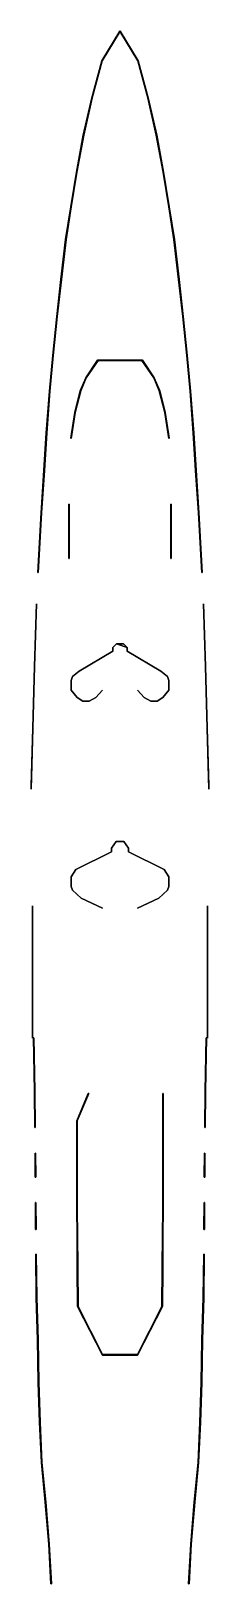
# Model space of a CAD drawing. Extents: x -6 to 6, y -52 to 57.
import ezdxf

# ---------------------------------------------------------------- set-up
doc = ezdxf.new("R2010")
doc.units = 0
doc.layers.add('RAILINGS', color=6, linetype='CONTINUOUS')

msp = doc.modelspace()

# ---------------------------------------------------------------- linework, layer by layer
at = {"layer": 'RAILINGS'}
for points in [[(-1.28, 55.15, 7.13), (-0.02, 57.25, 7.3), (0.02, 57.25, 7.3), (-1.25, 55.15, 7.13)], [(-1.25, 55.15, 7.13), (0.02, 57.25, 7.3), (-0.02, 57.25, 7.3), (-1.28, 55.15, 7.13)], [(1.25, 55.15, 7.13), (-0.02, 57.25, 7.3), (0.02, 57.25, 7.3), (1.28, 55.15, 7.13)], [(1.28, 55.15, 7.13), (0.02, 57.25, 7.3), (-0.02, 57.25, 7.3), (1.25, 55.15, 7.13)], [(-1.96, 52.55, 7), (-1.25, 55.15, 7.13), (-1.28, 55.15, 7.13), (-1.99, 52.55, 7)], [(-1.99, 52.55, 7), (-1.28, 55.15, 7.13), (-1.25, 55.15, 7.13), (-1.96, 52.55, 7)], [(1.99, 52.55, 7), (1.28, 55.15, 7.13), (1.25, 55.15, 7.13), (1.96, 52.55, 7)], [(1.96, 52.55, 7), (1.25, 55.15, 7.13), (1.28, 55.15, 7.13), (1.99, 52.55, 7)], [(-2.58, 49.94, 6.88), (-1.99, 52.55, 7), (-1.96, 52.55, 7), (-2.55, 49.94, 6.88)], [(-2.55, 49.94, 6.88), (-1.96, 52.55, 7), (-1.99, 52.55, 7), (-2.58, 49.94, 6.88)], [(2.58, 49.94, 6.88), (1.99, 52.55, 7), (1.96, 52.55, 7), (2.55, 49.94, 6.88)], [(2.55, 49.94, 6.88), (1.96, 52.55, 7), (1.99, 52.55, 7), (2.58, 49.94, 6.88)], [(-3.03, 47.34, 6.75), (-2.55, 49.94, 6.88), (-2.58, 49.94, 6.88), (-3.06, 47.34, 6.75)], [(-3.06, 47.34, 6.75), (-2.58, 49.94, 6.88), (-2.55, 49.94, 6.88), (-3.03, 47.34, 6.75)], [(3.03, 47.34, 6.75), (2.55, 49.94, 6.88), (2.58, 49.94, 6.88), (3.06, 47.34, 6.75)], [(3.06, 47.34, 6.75), (2.58, 49.94, 6.88), (2.55, 49.94, 6.88), (3.03, 47.34, 6.75)], [(-3.46, 44.89, 6.63), (-3.06, 47.34, 6.75), (-3.03, 47.34, 6.75), (-3.43, 44.89, 6.63)], [(-3.43, 44.89, 6.63), (-3.03, 47.34, 6.75), (-3.06, 47.34, 6.75), (-3.46, 44.89, 6.63)], [(3.46, 44.89, 6.63), (3.06, 47.34, 6.75), (3.03, 47.34, 6.75), (3.43, 44.89, 6.63)], [(3.43, 44.89, 6.63), (3.03, 47.34, 6.75), (3.06, 47.34, 6.75), (3.46, 44.89, 6.63)], [(-3.79, 42.61, 6.51), (-3.43, 44.89, 6.63), (-3.46, 44.89, 6.63), (-3.82, 42.61, 6.51)], [(-3.82, 42.61, 6.51), (-3.46, 44.89, 6.63), (-3.43, 44.89, 6.63), (-3.79, 42.61, 6.51)], [(3.82, 42.61, 6.51), (3.46, 44.89, 6.63), (3.43, 44.89, 6.63), (3.79, 42.61, 6.51)], [(3.79, 42.61, 6.51), (3.43, 44.89, 6.63), (3.46, 44.89, 6.63), (3.82, 42.61, 6.51)], [(-4.15, 39.8, 6.36), (-3.82, 42.61, 6.51), (-3.79, 42.61, 6.51), (-4.12, 39.8, 6.36)], [(-4.12, 39.8, 6.36), (-3.79, 42.61, 6.51), (-3.82, 42.61, 6.51), (-4.15, 39.8, 6.36)], [(4.12, 39.8, 6.36), (3.79, 42.61, 6.51), (3.82, 42.61, 6.51), (4.15, 39.8, 6.36)], [(4.15, 39.8, 6.36), (3.82, 42.61, 6.51), (3.79, 42.61, 6.51), (4.12, 39.8, 6.36)], [(-4.42, 37.18, 6.22), (-4.12, 39.8, 6.36), (-4.15, 39.8, 6.36), (-4.45, 37.18, 6.22)], [(-4.45, 37.18, 6.22), (-4.15, 39.8, 6.36), (-4.12, 39.8, 6.36), (-4.42, 37.18, 6.22)], [(4.42, 37.18, 6.22), (4.12, 39.8, 6.36), (4.15, 39.8, 6.36), (4.45, 37.18, 6.22)], [(4.45, 37.18, 6.22), (4.15, 39.8, 6.36), (4.12, 39.8, 6.36), (4.42, 37.18, 6.22)], [(-4.73, 34.44, 6.07), (-4.45, 37.18, 6.22), (-4.42, 37.18, 6.22), (-4.7, 34.44, 6.07)], [(-4.7, 34.44, 6.07), (-4.42, 37.18, 6.22), (-4.45, 37.18, 6.22), (-4.73, 34.44, 6.07)], [(4.73, 34.44, 6.07), (4.45, 37.18, 6.22), (4.42, 37.18, 6.22), (4.7, 34.44, 6.07)], [(4.7, 34.44, 6.07), (4.42, 37.18, 6.22), (4.45, 37.18, 6.22), (4.73, 34.44, 6.07)], [(-4.92, 31.94, 5.94), (-4.7, 34.44, 6.07), (-4.73, 34.44, 6.07), (-4.95, 31.94, 5.94)], [(-4.95, 31.94, 5.94), (-4.73, 34.44, 6.07), (-4.7, 34.44, 6.07), (-4.92, 31.94, 5.94)], [(-2.41, 32.88, 8.11), (-1.57, 34.13, 8.11), (-1.54, 34.09, 8.11), (-2.38, 32.88, 8.11)], [(-2.38, 32.88, 8.11), (-1.54, 34.09, 8.11), (-1.57, 34.13, 8.11), (-2.41, 32.88, 8.11)], [(-1.57, 34.13, 8.11), (1.56, 34.13, 8.11), (1.56, 34.09, 8.11), (-1.54, 34.09, 8.11)], [(-1.54, 34.09, 8.11), (1.56, 34.09, 8.11), (1.56, 34.13, 8.11), (-1.57, 34.13, 8.11)], [(2.38, 32.88, 8.11), (1.54, 34.09, 8.11), (1.57, 34.13, 8.11), (2.41, 32.88, 8.11)], [(2.41, 32.88, 8.11), (1.57, 34.13, 8.11), (1.54, 34.09, 8.11), (2.38, 32.88, 8.11)], [(4.95, 31.94, 5.94), (4.73, 34.44, 6.07), (4.7, 34.44, 6.07), (4.92, 31.94, 5.94)], [(4.92, 31.94, 5.94), (4.7, 34.44, 6.07), (4.73, 34.44, 6.07), (4.95, 31.94, 5.94)], [(-2.79, 31.96, 8.1), (-2.41, 32.88, 8.11), (-2.38, 32.88, 8.11), (-2.76, 31.96, 8.1)], [(-2.76, 31.96, 8.1), (-2.38, 32.88, 8.11), (-2.41, 32.88, 8.11), (-2.79, 31.96, 8.1)], [(2.79, 31.96, 8.1), (2.41, 32.88, 8.11), (2.38, 32.88, 8.11), (2.76, 31.96, 8.1)], [(2.76, 31.96, 8.1), (2.38, 32.88, 8.11), (2.41, 32.88, 8.11), (2.79, 31.96, 8.1)], [(-5.18, 28.99, 5.8), (-4.95, 31.94, 5.94), (-4.92, 31.94, 5.94), (-5.15, 28.99, 5.8)], [(-5.15, 28.99, 5.8), (-4.92, 31.94, 5.94), (-4.95, 31.94, 5.94), (-5.18, 28.99, 5.8)], [(-3.15, 30.43, 8.01), (-2.76, 31.96, 8.1), (-2.79, 31.96, 8.1), (-3.18, 30.43, 8.01)], [(-3.18, 30.43, 8.01), (-2.79, 31.96, 8.1), (-2.76, 31.96, 8.1), (-3.15, 30.43, 8.01)], [(3.18, 30.43, 8.01), (2.79, 31.96, 8.1), (2.76, 31.96, 8.1), (3.15, 30.43, 8.01)], [(3.15, 30.43, 8.01), (2.76, 31.96, 8.1), (2.79, 31.96, 8.1), (3.18, 30.43, 8.01)], [(5.15, 28.99, 5.8), (4.92, 31.94, 5.94), (4.95, 31.94, 5.94), (5.18, 28.99, 5.8)], [(5.18, 28.99, 5.8), (4.95, 31.94, 5.94), (4.92, 31.94, 5.94), (5.15, 28.99, 5.8)], [(-3.46, 28.64, 7.92), (-3.18, 30.43, 8.01), (-3.15, 30.43, 8.01), (-3.43, 28.62, 7.92)], [(-3.43, 28.62, 7.92), (-3.15, 30.43, 8.01), (-3.18, 30.43, 8.01), (-3.46, 28.64, 7.92)], [(3.43, 28.62, 7.92), (3.15, 30.43, 8.01), (3.18, 30.43, 8.01), (3.46, 28.64, 7.92)], [(3.46, 28.64, 7.92), (3.18, 30.43, 8.01), (3.15, 30.43, 8.01), (3.43, 28.62, 7.92)], [(-5.34, 26.01, 5.66), (-5.15, 28.99, 5.8), (-5.18, 28.99, 5.8), (-5.37, 26.01, 5.66)], [(-5.37, 26.01, 5.66), (-5.18, 28.99, 5.8), (-5.15, 28.99, 5.8), (-5.34, 26.01, 5.66)], [(5.37, 26.01, 5.66), (5.18, 28.99, 5.8), (5.15, 28.99, 5.8), (5.34, 26.01, 5.66)], [(5.34, 26.01, 5.66), (5.15, 28.99, 5.8), (5.18, 28.99, 5.8), (5.37, 26.01, 5.66)], [(-5.55, 23.4, 5.5), (-5.37, 26.01, 5.66), (-5.34, 26.01, 5.66), (-5.52, 23.4, 5.5)], [(-5.52, 23.4, 5.5), (-5.34, 26.01, 5.66), (-5.37, 26.01, 5.66), (-5.55, 23.4, 5.5)], [(5.52, 23.4, 5.5), (5.34, 26.01, 5.66), (5.37, 26.01, 5.66), (5.55, 23.4, 5.5)], [(5.55, 23.4, 5.5), (5.37, 26.01, 5.66), (5.34, 26.01, 5.66), (5.52, 23.4, 5.5)], [(-5.77, 19.19, 5.3), (-5.55, 23.4, 5.5), (-5.52, 23.4, 5.5), (-5.74, 19.19, 5.3)], [(-5.74, 19.19, 5.3), (-5.52, 23.4, 5.5), (-5.55, 23.4, 5.5), (-5.77, 19.19, 5.3)], [(-3.57, 20.18, 7.59), (-3.57, 24.01, 7.69), (-3.6, 24.01, 7.69), (-3.6, 20.18, 7.59)], [(-3.6, 20.18, 7.59), (-3.6, 24.01, 7.69), (-3.57, 24.01, 7.69), (-3.57, 20.18, 7.59)], [(3.57, 20.18, 7.59), (3.57, 24.01, 7.69), (3.6, 24.01, 7.69), (3.6, 20.18, 7.59)], [(3.6, 20.18, 7.59), (3.6, 24.01, 7.69), (3.57, 24.01, 7.69), (3.57, 20.18, 7.59)], [(5.77, 19.19, 5.3), (5.55, 23.4, 5.5), (5.52, 23.4, 5.5), (5.74, 19.19, 5.3)], [(5.74, 19.19, 5.3), (5.52, 23.4, 5.5), (5.55, 23.4, 5.5), (5.77, 19.19, 5.3)], [(-6, 12.59, 5.3), (-5.86, 16.99, 5.52), (-5.86, 16.99, 4.24), (-6, 12.59, 4.02)], [(-6, 12.59, 4.02), (-5.86, 16.99, 4.24), (-5.86, 16.99, 5.52), (-6, 12.59, 5.3)], [(6, 12.59, 5.3), (5.86, 16.99, 5.52), (5.86, 16.99, 4.24), (6, 12.59, 4.02)], [(6, 12.59, 4.02), (5.86, 16.99, 4.24), (5.86, 16.99, 5.52), (6, 12.59, 5.3)], [(-2.86, 12.27, 9.26), (-0.51, 13.66, 9.26), (-0.51, 13.66, 10.26), (-2.86, 12.27, 10.26)], [(-2.86, 12.27, 10.26), (-0.51, 13.66, 10.26), (-0.51, 13.66, 9.26), (-2.86, 12.27, 9.26)], [(-0.51, 13.92, 10.26), (-0.25, 14.18, 10.26), (-0.25, 14.18, 9.26), (-0.51, 13.92, 9.26)], [(-0.51, 13.92, 9.26), (-0.25, 14.18, 9.26), (-0.25, 14.18, 10.26), (-0.51, 13.92, 10.26)], [(-0.51, 13.66, 9.26), (-0.51, 13.92, 9.26), (-0.51, 13.92, 10.26), (-0.51, 13.66, 10.26)], [(-0.51, 13.66, 10.26), (-0.51, 13.92, 10.26), (-0.51, 13.92, 9.26), (-0.51, 13.66, 9.26)], [(-0.25, 14.18, 10.26), (0.25, 14.18, 10.26), (0.51, 13.92, 9.26), (-0.25, 14.18, 9.26)], [(-0.25, 14.18, 9.26), (0.51, 13.92, 9.26), (0.25, 14.18, 10.26), (-0.25, 14.18, 10.26)], [(0.51, 13.92, 10.26), (0.25, 14.18, 10.26), (0.25, 14.18, 9.26), (0.51, 13.92, 9.26)], [(0.51, 13.92, 9.26), (0.25, 14.18, 9.26), (0.25, 14.18, 10.26), (0.51, 13.92, 10.26)], [(0.51, 13.66, 9.26), (0.51, 13.92, 9.26), (0.51, 13.92, 10.26), (0.51, 13.66, 10.26)], [(0.51, 13.66, 10.26), (0.51, 13.92, 10.26), (0.51, 13.92, 9.26), (0.51, 13.66, 9.26)], [(2.86, 12.27, 9.26), (0.51, 13.66, 9.26), (0.51, 13.66, 10.26), (2.86, 12.27, 10.26)], [(2.86, 12.27, 10.26), (0.51, 13.66, 10.26), (0.51, 13.66, 9.26), (2.86, 12.27, 9.26)], [(-6.12, 8.25, 3.84), (-6, 12.59, 4.02), (-6, 12.59, 5.3), (-6.12, 8.25, 5.12)], [(-6.12, 8.25, 5.12), (-6, 12.59, 5.3), (-6, 12.59, 4.02), (-6.12, 8.25, 3.84)], [(-3.34, 11.88, 10.26), (-2.86, 12.27, 10.26), (-2.86, 12.27, 9.26), (-3.34, 11.88, 9.26)], [(-3.34, 11.88, 9.26), (-2.86, 12.27, 9.26), (-2.86, 12.27, 10.26), (-3.34, 11.88, 10.26)], [(3.34, 11.88, 9.26), (2.86, 12.27, 9.26), (2.86, 12.27, 10.26), (3.34, 11.88, 10.26)], [(3.34, 11.88, 10.26), (2.86, 12.27, 10.26), (2.86, 12.27, 9.26), (3.34, 11.88, 9.26)], [(6.12, 8.25, 3.84), (6, 12.59, 4.02), (6, 12.59, 5.3), (6.12, 8.25, 5.12)], [(6.12, 8.25, 5.12), (6, 12.59, 5.3), (6, 12.59, 4.02), (6.12, 8.25, 3.84)], [(-3.44, 11.61, 10.26), (-3.34, 11.88, 10.26), (-3.34, 11.88, 9.26), (-3.44, 11.61, 9.26)], [(-3.44, 11.61, 9.26), (-3.34, 11.88, 9.26), (-3.34, 11.88, 10.26), (-3.44, 11.61, 10.26)], [(-3.44, 10.93, 9.26), (-3.44, 11.61, 9.26), (-3.44, 11.61, 10.26), (-3.44, 10.93, 10.26)], [(-3.44, 10.93, 10.26), (-3.44, 11.61, 10.26), (-3.44, 11.61, 9.26), (-3.44, 10.93, 9.26)], [(-3.02, 10.4, 10.26), (-3.44, 10.93, 10.26), (-3.44, 10.93, 9.26), (-3.02, 10.4, 9.26)], [(-3.02, 10.4, 9.26), (-3.44, 10.93, 9.26), (-3.44, 10.93, 10.26), (-3.02, 10.4, 10.26)], [(-1.24, 10.93, 10.26), (-1.7, 10.4, 10.26), (-1.7, 10.4, 9.26), (-1.24, 10.93, 9.26)], [(-1.24, 10.93, 9.26), (-1.7, 10.4, 9.26), (-1.7, 10.4, 10.26), (-1.24, 10.93, 10.26)], [(1.24, 10.93, 10.26), (1.7, 10.4, 10.26), (1.7, 10.4, 9.26), (1.24, 10.93, 9.26)], [(1.24, 10.93, 9.26), (1.7, 10.4, 9.26), (1.7, 10.4, 10.26), (1.24, 10.93, 10.26)], [(3.02, 10.4, 10.26), (3.44, 10.93, 10.26), (3.44, 10.93, 9.26), (3.02, 10.4, 9.26)], [(3.02, 10.4, 9.26), (3.44, 10.93, 9.26), (3.44, 10.93, 10.26), (3.02, 10.4, 10.26)], [(3.44, 11.61, 10.26), (3.34, 11.88, 10.26), (3.34, 11.88, 9.26), (3.44, 11.61, 9.26)], [(3.44, 11.61, 9.26), (3.34, 11.88, 9.26), (3.34, 11.88, 10.26), (3.44, 11.61, 10.26)], [(3.44, 10.93, 9.26), (3.44, 11.61, 9.26), (3.44, 11.61, 10.26), (3.44, 10.93, 10.26)], [(3.44, 10.93, 10.26), (3.44, 11.61, 10.26), (3.44, 11.61, 9.26), (3.44, 10.93, 9.26)], [(-2.61, 10.16, 9.26), (-3.02, 10.4, 9.26), (-3.02, 10.4, 10.26), (-2.61, 10.16, 10.26)], [(-2.61, 10.16, 10.26), (-3.02, 10.4, 10.26), (-3.02, 10.4, 9.26), (-2.61, 10.16, 9.26)], [(-2.17, 10.15, 10.26), (-2.61, 10.16, 10.26), (-2.61, 10.16, 9.26), (-2.17, 10.15, 9.26)], [(-2.17, 10.15, 9.26), (-2.61, 10.16, 9.26), (-2.61, 10.16, 10.26), (-2.17, 10.15, 10.26)], [(-1.7, 10.4, 9.26), (-2.17, 10.15, 9.26), (-2.17, 10.15, 10.26), (-1.7, 10.4, 10.26)], [(-1.7, 10.4, 10.26), (-2.17, 10.15, 10.26), (-2.17, 10.15, 9.26), (-1.7, 10.4, 9.26)], [(1.7, 10.4, 10.26), (2.17, 10.15, 10.26), (2.17, 10.15, 9.26), (1.7, 10.4, 9.26)], [(1.7, 10.4, 9.26), (2.17, 10.15, 9.26), (2.17, 10.15, 10.26), (1.7, 10.4, 10.26)], [(2.17, 10.15, 10.26), (2.61, 10.16, 10.26), (2.61, 10.16, 9.26), (2.17, 10.15, 9.26)], [(2.17, 10.15, 9.26), (2.61, 10.16, 9.26), (2.61, 10.16, 10.26), (2.17, 10.15, 10.26)], [(2.61, 10.16, 9.26), (3.02, 10.4, 9.26), (3.02, 10.4, 10.26), (2.61, 10.16, 10.26)], [(2.61, 10.16, 10.26), (3.02, 10.4, 10.26), (3.02, 10.4, 9.26), (2.61, 10.16, 9.26)], [(-6.25, 4.2, 4.95), (-6.12, 8.25, 5.12), (-6.12, 8.25, 3.84), (-6.25, 3.96, 3.66)], [(-6.25, 3.96, 3.66), (-6.12, 8.25, 3.84), (-6.12, 8.25, 5.12), (-6.25, 4.2, 4.95)], [(6.25, 3.96, 3.66), (6.12, 8.25, 3.84), (6.12, 8.25, 5.12), (6.25, 4.2, 4.95)], [(6.25, 4.2, 4.95), (6.12, 8.25, 5.12), (6.12, 8.25, 3.84), (6.25, 3.96, 3.66)], [(-0.6, -0.17, 10.04), (-0.27, 0.28, 10.04), (-0.27, 0.28, 9.04), (-0.6, -0.17, 9.04)], [(-0.6, -0.17, 9.04), (-0.27, 0.28, 9.04), (-0.27, 0.28, 10.04), (-0.6, -0.17, 10.04)], [(-0.27, 0.28, 10.04), (0.27, 0.28, 10.04), (0.27, 0.28, 9.04), (-0.27, 0.28, 9.04)], [(-0.27, 0.28, 9.04), (0.27, 0.28, 9.04), (0.27, 0.28, 10.04), (-0.27, 0.28, 10.04)], [(0.6, -0.17, 10.04), (0.27, 0.28, 10.04), (0.27, 0.28, 9.04), (0.6, -0.17, 9.04)], [(0.6, -0.17, 9.04), (0.27, 0.28, 9.04), (0.27, 0.28, 10.04), (0.6, -0.17, 10.04)], [(-3.11, -1.68, 9.04), (-0.6, -0.43, 9.04), (-0.6, -0.43, 10.04), (-3.11, -1.68, 10.04)], [(-3.11, -1.68, 10.04), (-0.6, -0.43, 10.04), (-0.6, -0.43, 9.04), (-3.11, -1.68, 9.04)], [(-0.6, -0.43, 9.04), (-0.6, -0.17, 9.04), (-0.6, -0.17, 10.04), (-0.6, -0.43, 10.04)], [(-0.6, -0.43, 10.04), (-0.6, -0.17, 10.04), (-0.6, -0.17, 9.04), (-0.6, -0.43, 9.04)], [(0.6, -0.43, 9.04), (0.6, -0.17, 9.04), (0.6, -0.17, 10.04), (0.6, -0.43, 10.04)], [(0.6, -0.43, 10.04), (0.6, -0.17, 10.04), (0.6, -0.17, 9.04), (0.6, -0.43, 9.04)], [(3.11, -1.68, 9.04), (0.6, -0.43, 9.04), (0.6, -0.43, 10.04), (3.11, -1.68, 10.04)], [(3.11, -1.68, 10.04), (0.6, -0.43, 10.04), (0.6, -0.43, 9.04), (3.11, -1.68, 9.04)], [(-3.44, -2.2, 10.04), (-3.11, -1.68, 10.04), (-3.11, -1.68, 9.04), (-3.44, -2.2, 9.04)], [(-3.44, -2.2, 9.04), (-3.11, -1.68, 9.04), (-3.11, -1.68, 10.04), (-3.44, -2.2, 10.04)], [(3.44, -2.2, 10.04), (3.11, -1.68, 10.04), (3.11, -1.68, 9.04), (3.44, -2.2, 9.04)], [(3.44, -2.2, 9.04), (3.11, -1.68, 9.04), (3.11, -1.68, 10.04), (3.44, -2.2, 10.04)], [(-3.44, -2.87, 9.04), (-3.44, -2.2, 9.04), (-3.44, -2.2, 10.04), (-3.44, -2.87, 10.04)], [(-3.44, -2.87, 10.04), (-3.44, -2.2, 10.04), (-3.44, -2.2, 9.04), (-3.44, -2.87, 9.04)], [(-3.34, -3.13, 10.04), (-3.44, -2.87, 10.04), (-3.44, -2.87, 9.04), (-3.34, -3.13, 9.04)], [(-3.34, -3.13, 9.04), (-3.44, -2.87, 9.04), (-3.44, -2.87, 10.04), (-3.34, -3.13, 10.04)], [(-2.73, -3.69, 9.04), (-3.34, -3.13, 9.04), (-3.34, -3.13, 10.04), (-2.73, -3.69, 10.04)], [(-2.73, -3.69, 10.04), (-3.34, -3.13, 10.04), (-3.34, -3.13, 9.04), (-2.73, -3.69, 9.04)], [(2.73, -3.69, 10.04), (3.34, -3.13, 10.04), (3.34, -3.13, 9.04), (2.73, -3.69, 9.04)], [(2.73, -3.69, 9.04), (3.34, -3.13, 9.04), (3.34, -3.13, 10.04), (2.73, -3.69, 10.04)], [(3.34, -3.13, 10.04), (3.44, -2.87, 10.04), (3.44, -2.87, 9.04), (3.34, -3.13, 9.04)], [(3.34, -3.13, 9.04), (3.44, -2.87, 9.04), (3.44, -2.87, 10.04), (3.34, -3.13, 10.04)], [(3.44, -2.87, 9.04), (3.44, -2.2, 9.04), (3.44, -2.2, 10.04), (3.44, -2.87, 10.04)], [(3.44, -2.87, 10.04), (3.44, -2.2, 10.04), (3.44, -2.2, 9.04), (3.44, -2.87, 9.04)], [(-6.15, -8.28, 5.47), (-6.15, -4.23, 5.58), (-6.15, -4.23, 3.41), (-6.15, -8.28, 3.24)], [(-6.15, -8.28, 3.24), (-6.15, -4.23, 3.41), (-6.15, -4.23, 5.58), (-6.15, -8.28, 5.47)], [(-1.24, -4.4, 10.04), (-2.73, -3.69, 10.04), (-2.73, -3.69, 9.04), (-1.24, -4.4, 9.04)], [(-1.24, -4.4, 9.04), (-2.73, -3.69, 9.04), (-2.73, -3.69, 10.04), (-1.24, -4.4, 10.04)], [(1.24, -4.4, 9.04), (2.73, -3.69, 9.04), (2.73, -3.69, 10.04), (1.24, -4.4, 10.04)], [(1.24, -4.4, 10.04), (2.73, -3.69, 10.04), (2.73, -3.69, 9.04), (1.24, -4.4, 9.04)], [(6.15, -8.28, 3.24), (6.15, -4.23, 3.41), (6.15, -4.23, 5.58), (6.15, -8.28, 5.47)], [(6.15, -8.28, 5.47), (6.15, -4.23, 5.58), (6.15, -4.23, 3.41), (6.15, -8.28, 3.24)], [(-6.15, -8.95, 3.21), (-6.15, -8.28, 3.25), (-6.15, -8.28, 4.53), (-6.15, -8.95, 4.5)], [(-6.15, -8.95, 4.5), (-6.15, -8.28, 4.53), (-6.15, -8.28, 3.25), (-6.15, -8.95, 3.21)], [(6.15, -8.95, 3.21), (6.15, -8.28, 3.25), (6.15, -8.28, 4.53), (6.15, -8.95, 4.5)], [(6.15, -8.95, 4.5), (6.15, -8.28, 4.53), (6.15, -8.28, 3.25), (6.15, -8.95, 3.21)], [(-6.15, -13.53, 3.06), (-6.15, -8.95, 3.21), (-6.15, -8.95, 4.5), (-6.15, -13.53, 4.4)], [(-6.15, -13.53, 4.4), (-6.15, -8.95, 4.5), (-6.15, -8.95, 3.21), (-6.15, -13.53, 3.06)], [(6.15, -13.53, 3.06), (6.15, -8.95, 3.21), (6.15, -8.95, 4.5), (6.15, -13.53, 4.4)], [(6.15, -13.53, 4.4), (6.15, -8.95, 4.5), (6.15, -8.95, 3.21), (6.15, -13.53, 3.06)], [(-5.99, -17.26, 3.97), (-6.05, -13.52, 4.06), (-6.08, -13.52, 4.06), (-6.02, -17.26, 3.97)], [(-6.02, -17.26, 3.97), (-6.08, -13.52, 4.06), (-6.05, -13.52, 4.06), (-5.99, -17.26, 3.97)], [(6.02, -17.26, 3.97), (6.08, -13.52, 4.06), (6.05, -13.52, 4.06), (5.99, -17.26, 3.97)], [(5.99, -17.26, 3.97), (6.05, -13.52, 4.06), (6.08, -13.52, 4.06), (6.02, -17.26, 3.97)], [(-5.99, -19.82, 3.95), (-6.02, -17.26, 3.97), (-5.99, -17.26, 3.97), (-5.96, -19.82, 3.95)], [(-5.96, -19.82, 3.95), (-5.99, -17.26, 3.97), (-6.02, -17.26, 3.97), (-5.99, -19.82, 3.95)], [(-3.03, -19.35, 6.18), (-2.23, -17.43, 6.32), (-2.2, -17.43, 6.32), (-3, -19.35, 6.18)], [(-3, -19.35, 6.18), (-2.2, -17.43, 6.32), (-2.23, -17.43, 6.32), (-3.03, -19.35, 6.18)], [(3.03, -19.35, 6.18), (3.03, -17.43, 6.32), (3, -17.43, 6.32), (3, -19.35, 6.18)], [(3, -19.35, 6.18), (3, -17.43, 6.32), (3.03, -17.43, 6.32), (3.03, -19.35, 6.18)], [(5.99, -19.82, 3.95), (6.02, -17.26, 3.97), (5.99, -17.26, 3.97), (5.96, -19.82, 3.95)], [(5.96, -19.82, 3.95), (5.99, -17.26, 3.97), (6.02, -17.26, 3.97), (5.99, -19.82, 3.95)], [(-3.03, -22.25, 6.14), (-3.03, -19.35, 6.18), (-3, -19.35, 6.18), (-3, -22.25, 6.14)], [(-3, -22.25, 6.14), (-3, -19.35, 6.18), (-3.03, -19.35, 6.18), (-3.03, -22.25, 6.14)], [(3, -22.25, 6.14), (3, -19.35, 6.18), (3.03, -19.35, 6.18), (3.03, -22.25, 6.14)], [(3.03, -22.25, 6.14), (3.03, -19.35, 6.18), (3, -19.35, 6.18), (3, -22.25, 6.14)], [(-5.92, -23.31, 3.93), (-5.93, -21.61, 3.94), (-5.96, -21.61, 3.94), (-5.95, -23.31, 3.93)], [(-5.95, -23.31, 3.93), (-5.96, -21.61, 3.94), (-5.93, -21.61, 3.94), (-5.92, -23.31, 3.93)], [(5.95, -23.31, 3.93), (5.96, -21.61, 3.94), (5.93, -21.61, 3.94), (5.92, -23.31, 3.93)], [(5.92, -23.31, 3.93), (5.93, -21.61, 3.94), (5.96, -21.61, 3.94), (5.95, -23.31, 3.93)], [(-3.03, -25.56, 6.09), (-3.03, -22.25, 6.14), (-3, -22.25, 6.14), (-3, -25.56, 6.09)], [(-3, -25.56, 6.09), (-3, -22.25, 6.14), (-3.03, -22.25, 6.14), (-3.03, -25.56, 6.09)], [(3.03, -25.56, 6.09), (3.03, -22.25, 6.14), (3, -22.25, 6.14), (3, -25.56, 6.09)], [(3, -25.56, 6.09), (3, -22.25, 6.14), (3.03, -22.25, 6.14), (3.03, -25.56, 6.09)], [(-5.93, -26.97, 3.9), (-5.94, -25.09, 3.92), (-5.91, -25.09, 3.92), (-5.9, -26.97, 3.9)], [(-5.9, -26.97, 3.9), (-5.91, -25.09, 3.92), (-5.94, -25.09, 3.92), (-5.93, -26.97, 3.9)], [(5.9, -26.97, 3.9), (5.91, -25.09, 3.92), (5.94, -25.09, 3.92), (5.93, -26.97, 3.9)], [(5.93, -26.97, 3.9), (5.94, -25.09, 3.92), (5.91, -25.09, 3.92), (5.9, -26.97, 3.9)], [(-2.99, -27.38, 6.08), (-3, -25.56, 6.09), (-3.03, -25.56, 6.09), (-3.02, -27.38, 6.08)], [(-3.02, -27.38, 6.08), (-3.03, -25.56, 6.09), (-3, -25.56, 6.09), (-2.99, -27.38, 6.08)], [(2.99, -27.38, 6.08), (3, -25.56, 6.09), (3.03, -25.56, 6.09), (3.02, -27.38, 6.08)], [(3.02, -27.38, 6.08), (3.03, -25.56, 6.09), (3, -25.56, 6.09), (2.99, -27.38, 6.08)], [(-3, -29.65, 6.09), (-3.02, -27.38, 6.08), (-2.99, -27.38, 6.08), (-2.97, -29.65, 6.09)], [(-2.97, -29.65, 6.09), (-2.99, -27.38, 6.08), (-3.02, -27.38, 6.08), (-3, -29.65, 6.09)], [(3, -29.65, 6.09), (3.02, -27.38, 6.08), (2.99, -27.38, 6.08), (2.97, -29.65, 6.09)], [(2.97, -29.65, 6.09), (2.99, -27.38, 6.08), (3.02, -27.38, 6.08), (3, -29.65, 6.09)], [(-5.85, -31.77, 3.85), (-5.89, -28.71, 3.88), (-5.92, -28.71, 3.88), (-5.88, -31.77, 3.85)], [(-5.88, -31.77, 3.85), (-5.92, -28.71, 3.88), (-5.89, -28.71, 3.88), (-5.85, -31.77, 3.85)], [(5.88, -31.77, 3.85), (5.92, -28.71, 3.88), (5.89, -28.71, 3.88), (5.85, -31.77, 3.85)], [(5.85, -31.77, 3.85), (5.89, -28.71, 3.88), (5.92, -28.71, 3.88), (5.88, -31.77, 3.85)], [(-2.95, -32.38, 6.11), (-2.97, -29.65, 6.09), (-3, -29.65, 6.09), (-2.98, -32.38, 6.11)], [(-2.98, -32.38, 6.11), (-3, -29.65, 6.09), (-2.97, -29.65, 6.09), (-2.95, -32.38, 6.11)], [(2.95, -32.38, 6.11), (2.97, -29.65, 6.09), (3, -29.65, 6.09), (2.98, -32.38, 6.11)], [(2.98, -32.38, 6.11), (3, -29.65, 6.09), (2.97, -29.65, 6.09), (2.95, -32.38, 6.11)], [(-5.79, -34.74, 3.81), (-5.88, -31.77, 3.85), (-5.85, -31.77, 3.85), (-5.76, -34.74, 3.81)], [(-5.76, -34.74, 3.81), (-5.85, -31.77, 3.85), (-5.88, -31.77, 3.85), (-5.79, -34.74, 3.81)], [(-1.2, -35.8, 6.11), (-2.95, -32.38, 6.11), (-2.98, -32.38, 6.11), (-1.23, -35.8, 6.11)], [(-1.23, -35.8, 6.11), (-2.98, -32.38, 6.11), (-2.95, -32.38, 6.11), (-1.2, -35.8, 6.11)], [(1.23, -35.8, 6.11), (2.98, -32.38, 6.11), (2.95, -32.38, 6.11), (1.2, -35.8, 6.11)], [(1.2, -35.8, 6.11), (2.95, -32.38, 6.11), (2.98, -32.38, 6.11), (1.23, -35.8, 6.11)], [(5.76, -34.74, 3.81), (5.85, -31.77, 3.85), (5.88, -31.77, 3.85), (5.79, -34.74, 3.81)], [(5.79, -34.74, 3.81), (5.88, -31.77, 3.85), (5.85, -31.77, 3.85), (5.76, -34.74, 3.81)], [(-5.71, -37.74, 3.76), (-5.76, -34.74, 3.81), (-5.79, -34.74, 3.81), (-5.74, -37.74, 3.76)], [(-5.74, -37.74, 3.76), (-5.79, -34.74, 3.81), (-5.76, -34.74, 3.81), (-5.71, -37.74, 3.76)], [(5.74, -37.74, 3.76), (5.79, -34.74, 3.81), (5.76, -34.74, 3.81), (5.71, -37.74, 3.76)], [(5.71, -37.74, 3.76), (5.76, -34.74, 3.81), (5.79, -34.74, 3.81), (5.74, -37.74, 3.76)], [(-1.23, -35.8, 6.11), (1.23, -35.8, 6.11), (1.22, -35.76, 6.11), (-1.22, -35.76, 6.11)], [(-1.22, -35.76, 6.11), (1.22, -35.76, 6.11), (1.23, -35.8, 6.11), (-1.23, -35.8, 6.11)], [(-5.65, -40.53, 3.72), (-5.74, -37.74, 3.76), (-5.71, -37.74, 3.76), (-5.62, -40.53, 3.72)], [(-5.62, -40.53, 3.72), (-5.71, -37.74, 3.76), (-5.74, -37.74, 3.76), (-5.65, -40.53, 3.72)], [(5.62, -40.53, 3.72), (5.71, -37.74, 3.76), (5.74, -37.74, 3.76), (5.65, -40.53, 3.72)], [(5.65, -40.53, 3.72), (5.74, -37.74, 3.76), (5.71, -37.74, 3.76), (5.62, -40.53, 3.72)], [(-5.49, -43.35, 3.67), (-5.62, -40.53, 3.72), (-5.65, -40.53, 3.72), (-5.52, -43.35, 3.67)], [(-5.52, -43.35, 3.67), (-5.65, -40.53, 3.72), (-5.62, -40.53, 3.72), (-5.49, -43.35, 3.67)], [(5.52, -43.35, 3.67), (5.65, -40.53, 3.72), (5.62, -40.53, 3.72), (5.49, -43.35, 3.67)], [(5.49, -43.35, 3.67), (5.62, -40.53, 3.72), (5.65, -40.53, 3.72), (5.52, -43.35, 3.67)], [(-5.25, -46.14, 3.68), (-5.52, -43.35, 3.67), (-5.49, -43.35, 3.67), (-5.22, -46.14, 3.68)], [(-5.22, -46.14, 3.68), (-5.49, -43.35, 3.67), (-5.52, -43.35, 3.67), (-5.25, -46.14, 3.68)], [(5.22, -46.14, 3.68), (5.49, -43.35, 3.67), (5.52, -43.35, 3.67), (5.25, -46.14, 3.68)], [(5.25, -46.14, 3.68), (5.52, -43.35, 3.67), (5.49, -43.35, 3.67), (5.22, -46.14, 3.68)], [(-4.98, -49.1, 3.7), (-5.22, -46.14, 3.68), (-5.25, -46.14, 3.68), (-5.01, -49.1, 3.7)], [(-5.01, -49.1, 3.7), (-5.25, -46.14, 3.68), (-5.22, -46.14, 3.68), (-4.98, -49.1, 3.7)], [(5.01, -49.1, 3.7), (5.25, -46.14, 3.68), (5.22, -46.14, 3.68), (4.98, -49.1, 3.7)], [(4.98, -49.1, 3.7), (5.22, -46.14, 3.68), (5.25, -46.14, 3.68), (5.01, -49.1, 3.7)], [(-4.81, -51.89, 3.73), (-4.98, -49.1, 3.7), (-5.01, -49.1, 3.7), (-4.85, -51.89, 3.73)], [(-4.85, -51.89, 3.73), (-5.01, -49.1, 3.7), (-4.98, -49.1, 3.7), (-4.81, -51.89, 3.73)], [(4.81, -51.89, 3.73), (4.98, -49.1, 3.7), (5.01, -49.1, 3.7), (4.85, -51.89, 3.73)], [(4.85, -51.89, 3.73), (5.01, -49.1, 3.7), (4.98, -49.1, 3.7), (4.81, -51.89, 3.73)]]:
    msp.add_3dface(points, dxfattribs=at)

doc.saveas('drawing.dxf')
